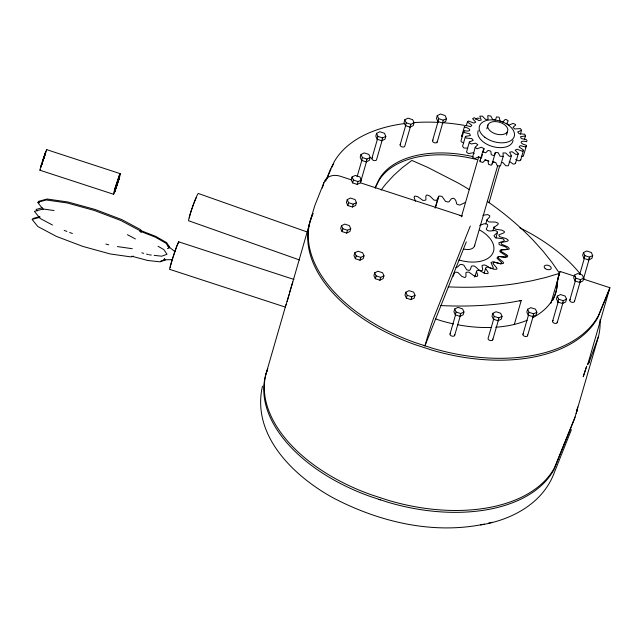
<?xml version="1.0" encoding="UTF-8"?>
<svg xmlns="http://www.w3.org/2000/svg" width="642" height="642" viewBox="0 0 642 642"><rect width="100%" height="100%" fill="white"/><g stroke="black" fill="none" stroke-linecap="round" stroke-linejoin="round"><path stroke-width="0.96" d="M45.791 152.732L45.815 151.528L40.96 167.185L41.529 165.5M114.501 192.407L114.533 190L119.364 175.547L119.332 177.954L114.501 192.407L119.364 175.547M116.916 185.177L116.948 182.769M482.985 215.287L487.695 214.556L489.814 215.816L489.637 216.948L486.965 219.773L487.101 220.294A6.589 3.908 16.1 0 0 488.915 221.923L495.311 222.06L497.815 223.047L498.328 223.689L497.767 224.692L494.019 227.412A6.589 3.908 16.1 0 0 495.359 229.162L501.956 230.181L504.227 231.449L504.548 232.107L503.625 232.95L498.834 234.916A6.589 3.908 16.1 0 0 499.637 236.705L506.153 238.575L508.095 240.06L508.207 240.702L506.963 241.352L501.33 242.475A6.589 3.908 16.1 0 0 501.571 244.233L507.718 246.865L509.234 248.502L509.138 249.104L507.637 249.529L501.41 249.77A6.589 3.908 16.1 0 0 501.073 251.415L506.578 254.697L507.766 255.813L507.613 256.407L507.308 256.952L505.607 257.121L499.059 256.471A6.589 3.908 16.1 0 0 498.16 257.932L502.782 261.719L503.649 262.907L503.296 263.437L500.969 263.806L494.388 262.281A6.589 3.908 16.1 0 0 492.96 263.501L496.507 267.626L497.004 268.837L496.467 269.271L493.931 269.287L487.599 266.968A6.589 3.908 16.1 0 0 485.713 267.883L484.148 273.155M509.242 161.335L513.255 164.119L514.74 163.927L515.518 163.156M515.462 163.598L518.295 153.534L515.149 150.164L517.019 149.201L522.476 151.311L523.342 149.899L519.057 146.986L520.269 145.63L525.421 146.946L526.263 146.207L526.135 145.148C519.434 143.8 519.274 139.868 526.617 141.673L527.026 140.75L526.432 139.675L521.256 138.56L520.493 136.738L525.292 135.96L524.859 134.25L519.177 133.737L517.685 131.987L521.545 130.262L520.397 128.56L514.796 128.986L513.006 127.317L515.687 125.038L515.55 124.564L513.183 123.376L509.194 124.997L506.867 123.601L508.191 120.712L505.928 119.436L505.246 119.46L502.838 121.892L500.078 121.129L499.155 117.221L496.515 116.9L495.496 119.894L492.727 119.621L490.793 116.066L488.137 115.616L487.695 115.897L488.153 119.203L485.601 119.452L482.303 116.122L479.767 116.162L481.259 120.094L478.884 120.576L474.141 117.687L472.608 118.762L475.754 122.132L473.884 123.095L468.427 120.985L467.416 121.924L466.301 125.768M467.416 121.924L471.846 125.31L470.634 126.667L465.482 125.35L464.639 126.089L464.776 127.148C471.469 128.496 471.629 132.429 464.286 130.623L463.877 131.546L464.471 132.621L469.647 133.737L470.417 135.558L465.611 136.337L466.044 138.046L471.726 138.56L473.218 140.309L469.358 142.034L469.88 143.118L471.22 143.969L475.722 143.19L477.825 144.723L475.216 147.259L472.576 157.346L474.944 158.534L478.547 156.865L481.259 158.309M45.165 154.85L44.988 154.706M435.388 207.655L438.967 196.003L441.977 196.388L445.54 201.387A6.589 3.908 16.1 0 0 448.301 201.917L448.991 201.797L451.35 198.819C454.68 196.645 456.398 201.131 456.566 203.763L457.144 204.212A6.589 3.908 16.1 0 0 459.832 205.087L465.594 202.31M289.004 294.55L285.345 307.101L169.793 269.375A14.573 0.682 -71.9 0 1 174.247 253.309A14.573 0.682 -71.9 0 1 178.612 242.981M285.899 305.239L286.188 304.308M262.466 386.163C251.271 435.396 293.723 476.195 333.013 497.791C378.876 521.866 432.893 534.826 484.341 524.113M43.985 158.068L43.816 158.855M287.159 301.555L310.921 218.954M41.786 164.296L42.083 163.22L40.984 165.981M475.216 147.259L476.99 148.816L481.323 147.243L484.036 148.695L482.712 151.584L479.935 161.198L480.272 161.664L482.88 162.45L485.288 160.018L488.048 160.789L488.466 164.272L491.026 165.179L491.612 165.01L492.944 161.936L495.736 162.474L497.333 165.845L500.431 166.013L503.208 156.399L502.983 152.94L505.679 152.973L509.315 156.407L511.401 155.765L509.644 152.202L512.019 151.721L516.032 154.497L518.238 153.976M503.208 156.399L500.11 156.231L498.176 152.676L495.407 152.403L494.388 155.396L493.802 155.557L491.242 154.658L490.825 151.167L488.064 150.405L485.657 152.836L482.712 151.584M43.696 158.759L45.815 151.528M575.055 417.011L554.503 467.721A149.795 88.829 16.1 0 1 388.025 500.238L371.397 494.805A149.795 88.829 16.1 0 1 266.101 373.564L285.417 306.691M583.401 279.069L609.9 287.72L598.448 315.559A149.795 88.829 16.1 0 1 431.97 348.076L415.342 342.651A149.795 88.829 16.1 0 1 310.046 221.41L314.845 205.488L323.937 182.633A13.859 11.139 21.7 0 1 340.188 176.205L351.23 179.808L352.61 182.89L357.217 184.39L360.451 182.818L462.392 216.097M322.388 187.994L323.937 182.633M351.23 179.808L352.041 176.991L355.275 175.418L359.881 176.927L361.261 180.001L360.451 182.818M347.242 199.614L346.423 202.431L347.803 205.512L352.418 207.013L355.652 205.448L356.462 202.623L355.082 199.55L350.468 198.041L347.242 199.614L348.622 202.695L347.803 205.512M352.61 182.89L353.421 180.065L352.041 176.991M361.005 154.473L360.186 157.29L361.566 160.372L366.181 161.872L369.407 160.299L370.225 157.483L368.845 154.409L364.231 152.9L361.005 154.473L362.385 157.555L361.566 160.372M341.512 225.679L340.693 228.496L342.074 231.569L346.688 233.078L349.922 231.505L350.733 228.688L349.352 225.607L344.738 224.106L341.512 225.679L342.892 228.753L342.074 231.569M357.113 176.686L361.952 159.906M357.217 184.39L358.035 181.574L361.261 180.001M352.418 207.013L353.228 204.196L356.462 202.623M366.181 161.872L366.991 159.055L370.225 157.483M360.916 180.988L366.566 161.415M346.688 233.078L347.499 230.261L350.733 228.688M376.589 133.327L375.779 136.144L377.159 139.226L381.765 140.726L384.999 139.154L385.81 136.337L384.43 133.263L379.823 131.754L376.589 133.327L377.969 136.409L377.159 139.226M371.895 158.333L377.544 138.76M381.765 140.726L382.584 137.91L385.81 136.337M382.159 140.269L376.501 159.842A2.432 1.436 16.1 0 1 373.082 160.187A2.432 1.436 16.1 0 1 372.464 157.763M354.801 252.804L353.983 255.62L355.363 258.702L359.977 260.211L363.203 258.638L364.022 255.821L362.642 252.739L358.027 251.231L354.801 252.804L356.182 255.885L355.363 258.702M359.977 260.211L360.788 257.386L364.022 255.821M404.845 119.741L404.035 122.558L405.415 125.639L410.021 127.14L413.255 125.567L414.066 122.75L412.686 119.677L408.079 118.168L404.845 119.741L406.226 122.815L405.415 125.639M400.143 144.747L405.8 125.174M410.021 127.14L410.84 124.323L414.066 122.75M410.415 126.683L404.757 146.256A2.432 1.436 16.1 0 1 401.338 146.601A2.432 1.436 16.1 0 1 400.72 144.177M374.711 272.81L373.901 275.627L375.281 278.7L379.895 280.209L383.122 278.636L383.94 275.819L382.56 272.738L377.945 271.237L374.711 272.81L376.1 275.883L375.281 278.7M379.895 280.209L380.706 277.392L383.94 275.819M437.274 115.6L436.464 118.417L437.844 121.499L442.45 122.999L445.684 121.434L446.495 118.61L445.115 115.536L440.508 114.027L437.274 115.6L438.655 118.682L437.844 121.499M432.572 140.614L438.229 121.033M442.45 122.999L443.269 120.182L446.495 118.61M437.186 142.115L442.844 122.542M405.808 292.222L404.99 295.039L406.37 298.113L410.984 299.621L414.218 298.048L415.029 295.232L413.649 292.158L409.034 290.649L405.808 292.222L407.188 295.296L406.37 298.113M435.091 208.16L438.43 196.604M410.984 299.621L411.795 296.805L415.029 295.232M461.991 136.762L461.654 136.297L464.431 126.683M463.845 130.896L461.06 140.518L461.181 141.826L463.709 142.733M467.416 148.158L463.901 148.005L462.569 146.328L465.346 136.714M469.358 142.034L466.517 152.098L468.443 153.59L472.945 152.804L474.165 153.647M461.397 216.819L478.82 156.504M486.837 128.745L487.944 124.917M423.471 345.356L424.948 345.829L428.045 335.108A13.859 0.65 -71.9 0 1 434.185 316.731L470.281 226.032M481.54 157.354L482.375 154.465M482.928 152.539L484.036 148.695M492.101 163.879L495.407 152.403M454.729 308.962L453.918 311.779L455.298 314.853L459.905 316.362L463.139 314.789L463.949 311.972L462.569 308.89L457.963 307.39L454.729 308.962L456.109 312.036L455.298 314.853M497.646 165.796L474.422 246.215A10.352 6.139 16.1 0 1 467.031 249.553L463.885 249.152M506.49 135.165L507.597 131.329A10.352 6.139 16.1 0 0 494.83 121.563A10.352 6.139 16.1 0 0 490.881 131.474A10.352 6.139 16.1 0 0 507.597 131.329M450.034 333.968L455.411 315.326M489.043 202.72L499.612 166.118M485.85 223.633L486.965 219.773M459.905 316.362L460.723 313.545L463.949 311.972M454.64 335.477L460.298 315.904M474.719 277.055L476.717 270.876A6.589 3.908 16.1 0 1 478.98 270.306L484.79 273.332L487.43 273.669L488.137 273.348L488.024 272.168L485.545 268.34M511.401 155.765L508.36 165.756L505.824 165.796L502.903 162.587L501.378 162.53M520.437 134.106L521.545 130.262M492.928 230.767L494.043 226.915M495.937 238.102L497.574 231.963C494.749 228.215 488.714 233.592 486.227 229.122L487.735 225.807L487.527 224.604L486.708 224.09L484.068 223.761L479.686 225.478M524.442 139.434L525.557 135.582M515.678 159.497L519.017 160.957L520.718 159.986L523.495 150.372M526.472 145.614L523.23 156.399L521.296 156.263M492.823 313.32L492.005 316.137L493.385 319.218L497.999 320.719L501.233 319.146L502.044 316.329L500.664 313.256L496.049 311.747L492.823 313.32L494.204 316.394L493.385 319.218M493.778 318.753L488.121 338.326A2.432 1.436 16.1 0 0 490.512 340.573A2.432 1.436 16.1 0 0 492.695 339.064M497.999 320.719L498.818 317.902L502.044 316.329M492.735 339.835L498.385 320.262M514.274 324.587L521.232 300.504A23.842 14.14 16.1 0 1 519.418 300.769M527.644 309.235L526.833 312.052L528.214 315.134L532.828 316.634L536.054 315.062L536.872 312.245L535.492 309.171L530.878 307.662L527.644 309.235L529.024 312.309L528.214 315.134M522.949 334.241L528.599 314.668M532.828 316.634L533.638 313.818L536.872 312.245M527.555 335.75L533.478 315.246M550.916 303.225L560.097 271.454L575.047 276.341M557.304 296.131L556.494 298.947L557.874 302.021L562.48 303.53L565.714 301.957L566.525 299.14L565.145 296.058L560.538 294.558L557.304 296.131L558.684 299.204L557.874 302.021M552.61 321.136L558.259 301.563M562.48 303.53L563.299 300.713L566.525 299.14M557.216 322.645L562.873 303.064M574.518 275.097L575.898 278.171L580.512 279.679L583.738 278.106L582.358 275.033L577.744 273.524L574.518 275.097L573.699 277.914L575.088 280.995L579.694 282.496L582.928 280.923L589.316 258.582M575.088 280.995L575.898 278.171M569.815 300.103L575.473 280.53M583.49 252.555L582.671 255.372L584.059 258.445L588.666 259.954L591.9 258.381L592.71 255.564L591.33 252.483L586.716 250.982L583.49 252.555L584.87 255.628L584.059 258.445M579.734 274.303L584.429 258.036M579.694 282.496L580.512 279.679M574.429 301.612L580.352 281.108M588.666 259.954L589.484 257.137L592.71 255.564M609.9 287.72L587.655 364.736L589.099 361.109L588.634 363.308L589.083 362.345L598.432 336.641A148.109 87.826 16.1 0 0 600.021 319.772M267.265 370.241L265.563 375.442A149.795 88.829 16.1 0 0 370.851 496.683L387.487 502.116A149.795 88.829 16.1 0 0 553.966 469.599L574.51 418.889L598.432 336.641M289.598 292.222L292.76 281.958M43.07 160.628L43.383 159.649M310.046 221.41L312.839 213.465M266.101 373.564L267.802 368.364M42.91 160.5L43.873 157.635M41.834 164.585L42.749 161.832M44.314 157.17L45.229 154.425M114.517 191.204L119.348 176.751M43.215 160.749L43.375 160.275M461.654 136.297L462.705 134.972M479.935 161.198L480.352 160.043M44.314 156.399L44.699 155.396M42.942 161.07L43.375 159.962M114.533 190L119.332 177.954M325.574 181.461L329.94 170.491L334.233 161.728A142.66 84.592 16.1 0 1 404.588 123.553M311.201 218.087L313.023 213.513M326.489 179.68L331.031 168.966M424.948 345.829L466.309 241.89M609.354 289.598L597.903 317.445A149.795 88.829 16.1 0 1 431.424 349.954L414.796 344.529A149.795 88.829 16.1 0 1 309.5 223.288M571.42 429.61L553.219 475.329C541.078 504.46 510.462 520.197 480.649 524.931M438.173 198.017L436.664 200.248A6.589 3.908 16.1 0 1 433.952 200.087L429.931 196.083L427.428 195.088L426.489 195.144L425.839 196.115L425.903 199.847L425.429 200.16A6.589 3.908 16.1 0 1 422.885 200.368L417.862 196.773L415.238 196.091L414.395 196.283L414.122 197.391L415.422 201.251M375.297 187.978L377.014 184.382A94.061 55.782 16.1 0 1 476.966 159.593M331.81 167.361L333.688 163.606M497.59 232.372L493.987 235.574L494.549 236.786L495.897 237.837L503.031 238.808L504.395 240.397L503.472 241.248L498.874 242.764L499.211 244.634L505.575 246.897L507.316 248.462L507.324 249.088L505.944 249.626L500.399 249.971L499.829 251.648L506.522 256.046L505.543 257.338L498.425 256.495L497.325 257.225L497.068 258.333L501.683 262.586L500.752 263.894L493.136 261.695L490.986 262.538L493.409 268.011C489.445 270.162 486.508 263.276 482.399 265.347L481.998 265.708L482.68 269.52L482.214 270.563C477.704 271.911 476.163 264.071 471.469 266.189L470.297 269.616L469.294 270.418L466.758 269.833L463.869 265.218L462.104 264.536L460.274 264.408L457.353 267.112L455.916 267.594M475.305 119.227L477.72 118.048L479.261 118.545M452.377 276.718L453.38 275.916L454.552 272.489L455.146 272.272A6.589 3.908 16.1 0 1 457.858 272.433L461.879 276.437L464.383 277.432L465.322 277.376L465.972 276.405L465.907 272.681L466.381 272.36A6.589 3.908 16.1 0 1 468.925 272.152L473.948 275.747L476.573 276.429L477.415 276.237L477.696 275.137L476.388 271.269M167.458 248.614L169.223 247.972L166.045 243.294L155.252 237.099L139.739 231.056M160.677 261.174L165.082 259.577M487.222 201.299A270.507 160.412 16.1 0 1 533.614 240.686L543.228 251.391L551.887 262.297L559.543 273.356L545.861 277.448L531.512 280.843L516.569 283.531A270.507 160.412 16.1 0 1 448.14 286.862M42.171 207.791L36.072 209.452L37.212 210.865M32.919 218.473L39.892 216.579M39.948 217.301L32.1 219.428L37.79 226.506L56.368 236.384L82.842 246.424L110.135 253.935L130.928 256.904L133.536 256.198M488.385 523.19L492.35 522.315M521.232 300.504L511.144 302.318A270.507 160.412 16.1 0 1 440.733 305.552M163.638 259.841L172.61 259.593M459.889 215.584L461.895 215.84M149.385 254.842L151.287 255.051M154.136 255.364L161.728 256.198L167.016 254.28L163.846 249.602L158.036 246.271M54.032 210.552L43.142 208.995L34.427 211.362L40.117 218.44L52.5 225.021M117.414 246.576L132.26 248.703M141.818 252.828L143.712 253.333M146.553 254.088L148.438 254.593M131.674 256.206L147.756 260.483L160.099 261.84L165.387 259.922L164.328 258.365M105.874 244.056L108.699 244.835M435.629 318.986L440.701 320.615A101.203 60.011 16.1 0 0 453.669 323.937M378.989 499.388L380.465 499.861M438.655 118.682L443.269 120.182M406.226 122.815L410.84 124.323M377.969 136.409L382.584 137.91M362.385 157.555L366.991 159.055M353.421 180.065L358.035 181.574M584.87 255.628L589.484 257.137M348.622 202.695L353.228 204.196M342.892 228.753L347.499 230.261M558.684 299.204L563.299 300.713M46.681 149.65L120.239 173.661M356.182 255.885L360.788 257.386M529.024 312.309L533.638 313.818M376.1 275.883L380.706 277.392M494.204 316.394L498.818 317.902M40.069 170.274L113.626 194.285M407.188 295.296L411.795 296.805M456.109 312.036L460.723 313.545M178.636 241.801L293.924 279.439M306.828 231.85L198.298 193.467A14.573 1.156 -70.5 0 0 191.958 208.329A14.573 1.156 -70.5 0 0 188.892 220.848L299.493 259.962M64.176 230.398L66.912 231.433M69.649 232.468L72.394 233.511M140.317 230.39L155.829 236.433L166.623 242.62L169.793 247.306M127.437 234.699L135.398 238.936M167.995 246.231L175.13 251.736M141.962 231.545L140.253 229.427L121.675 219.548L95.201 209.501L67.908 201.989L47.115 199.02L38.4 201.387L39.539 202.8M141.136 232.5L139.434 230.382L120.856 220.503L94.374 210.464L67.089 202.944L46.296 199.975L37.581 202.342L43.271 209.412M520.566 159.521L520.718 159.986M40.406 169.665A10.898 0.506 -71.9 0 1 42.516 160.965A10.898 0.506 -71.9 0 1 46.794 149.738M458.869 259.93A30.11 17.856 16.1 0 0 488.739 257.811A30.11 17.856 16.1 0 0 489.493 237.837L486.756 235.028A30.11 17.856 16.1 0 0 479.726 230.061M554.343 296.893A101.203 60.011 16.1 0 1 552.634 300.52M554.528 296.427A101.524 60.204 16.1 0 0 556.943 285.128A106.042 62.884 16.1 0 1 559.543 273.356M577.736 406.98A148.109 87.826 16.1 0 1 576.733 411.779M519.884 227.87A148.109 87.826 16.1 0 1 580.167 273.845M583.113 277.665A148.109 87.826 16.1 0 1 584.236 279.206M170.387 267.529A12.615 0.586 -71.9 0 1 170.403 266.51M170.531 265.94A12.615 0.586 -71.9 0 1 172.947 257.611M173.22 256.744A12.615 0.586 -71.9 0 1 176.783 246.456M177.031 245.83A12.615 0.586 -71.9 0 1 178.043 243.647M189.358 217.935A12.615 1.003 -70.5 0 1 190.329 213.963M190.546 213.24A12.615 1.003 -70.5 0 1 192.183 208.168M192.48 207.31A12.615 1.003 -70.5 0 1 196.412 197.391M413.304 122.662A142.66 84.592 16.1 0 1 438.398 122.413M443.1 122.718A142.66 84.592 16.1 0 1 464.07 125.302M473.018 156.624A94.061 55.782 16.1 0 0 377.56 182.505L375.835 186.092A101.524 60.204 16.1 0 0 375.129 187.978M532.892 317.573A101.203 60.011 16.1 0 0 554.889 295.015A101.524 60.204 16.1 0 0 557.489 283.25A106.042 62.884 16.1 0 1 560.089 271.478M527.162 320.262A101.203 60.011 16.1 0 1 495.72 327.219M491.347 327.452A101.203 60.011 16.1 0 1 457.409 324.7M437.146 141.344A2.432 1.436 16.1 0 1 434.345 142.709A2.432 1.436 16.1 0 1 433.149 140.044M454.6 334.699A2.432 1.436 16.1 0 1 451.799 336.063A2.432 1.436 16.1 0 1 450.604 333.399M527.515 334.98A2.432 1.436 16.1 0 1 524.715 336.336A2.432 1.436 16.1 0 1 523.519 333.671M557.176 321.867A2.432 1.436 16.1 0 1 554.375 323.231A2.432 1.436 16.1 0 1 553.179 320.567M574.389 300.841A2.432 1.436 16.1 0 1 571.589 302.197A2.432 1.436 16.1 0 1 570.393 299.533M360.868 180.217A2.432 1.436 16.1 0 1 360.339 181.558M577.198 408.858A148.109 87.826 16.1 0 1 576.187 413.657M513.07 140.285A18.145 10.754 16.1 0 1 492.703 146.553A18.145 10.754 16.1 0 1 478.226 130.527M493.987 161.977A18.145 10.754 16.1 0 1 492.31 161.776M488.955 161.094A18.145 10.754 16.1 0 1 484.887 159.697M381.155 190.056A270.507 160.412 16.1 0 1 386.059 183.724L393.674 175.435L402.301 167.658L411.883 160.436L427.853 167.45L458.34 183.114A270.507 160.412 16.1 0 1 469.39 189.647M115.151 189.085L115.143 189.559L118.722 178.388L115.151 189.085M116.33 185.707L117.558 182.103L116.33 185.707M583.297 376.276L583.297 376.726L586.684 366.157L583.297 376.276M474.655 245.276L474.422 246.207L474.655 245.276M115.199 190.562A10.898 0.506 -71.9 0 0 120.351 173.757A10.898 0.506 -71.9 0 0 115.247 187.608A10.898 0.506 -71.9 0 0 115.199 190.562M484.774 137.211A18.145 10.754 16.1 0 0 514.065 136.963A18.145 10.754 16.1 0 0 491.684 119.845A18.145 10.754 16.1 0 0 484.774 137.211M545.275 268.613A3.643 2.159 16.1 0 0 551.157 268.565A3.643 2.159 16.1 0 0 546.663 265.13A3.643 2.159 16.1 0 0 545.275 268.613"/></g></svg>
